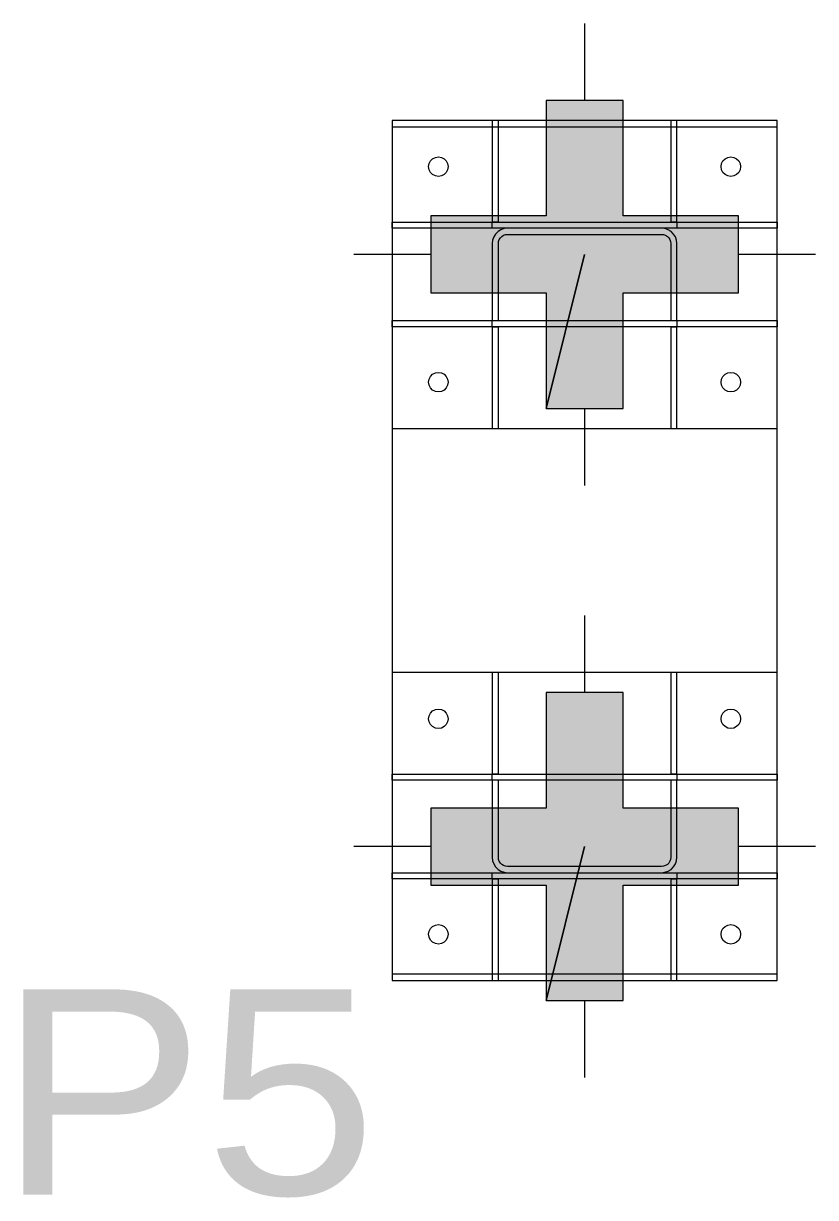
# Model space of a CAD drawing. Header units: inches. Extents: x -37 to 842, y -205 to 94.
# Drawn here: x 517.454 to 517.969, y 3.258 to 4.021 of the extents above; entities that cross this region are included whole.
import ezdxf
from ezdxf.enums import TextEntityAlignment as Align

# ---------------------------------------------------------------- set-up
doc = ezdxf.new("R2010")
doc.units = ezdxf.units.IN
doc.header["$MEASUREMENT"] = 0
for name, color, linetype, lineweight in [('E3D_CONEXIONES_GARAGEM_DOS_ONIBUS_AJOC', 131, 'Continuous', 0), ('E3D_PLACAS_GARAGEM_DOS_ONIBUS_AJOC', 181, 'Continuous', 0), ('PILAR_BETAO', 2, 'Continuous', 0), ('PILAR_REF', 92, 'Continuous', 0)]:
    doc.layers.add(name, color=color, linetype=linetype, lineweight=lineweight)
doc.styles.add('Arial', font='arial.ttf')

msp = doc.modelspace()

# ---------------------------------------------------------------- hatches: boundary and pattern name
at = {"layer": 'E3D_CONEXIONES_GARAGEM_DOS_ONIBUS_AJOC'}
for points in [[(517.81864, 3.87128), (517.79363, 3.77125), (517.84365, 3.77125), (517.84365, 3.84628), (517.91867, 3.84628), (517.91867, 3.89629), (517.84365, 3.89629), (517.84365, 3.97132), (517.79363, 3.97132), (517.79363, 3.89629), (517.71861, 3.89629), (517.71861, 3.84628), (517.79363, 3.84628), (517.79363, 3.77125)], [(517.81864, 3.48654), (517.79363, 3.38651), (517.84365, 3.38651), (517.84365, 3.46153), (517.91867, 3.46153), (517.91867, 3.51155), (517.84365, 3.51155), (517.84365, 3.58657), (517.79363, 3.58657), (517.79363, 3.51155), (517.71861, 3.51155), (517.71861, 3.46153), (517.79363, 3.46153), (517.79363, 3.38651)]]:
    msp.add_hatch(color=256, dxfattribs=at).paths.add_polyline_path(points)

# ---------------------------------------------------------------- linework, layer by layer
for p, q in [((517.81864, 4.02133), (517.81864, 3.97132)), ((517.71861, 3.87128), (517.66859, 3.87128)), ((517.96869, 3.87128), (517.91867, 3.87128)), ((517.81864, 3.77125), (517.81864, 3.72123)), ((517.81864, 3.63659), (517.81864, 3.58657)), ((517.71861, 3.48654), (517.66859, 3.48654)), ((517.96869, 3.48654), (517.91867, 3.48654)), ((517.81864, 3.38651), (517.81864, 3.33649))]:
    msp.add_line(p, q, dxfattribs=at)
for points in [[(517.81864, 3.87128), (517.79363, 3.77125), (517.84365, 3.77125), (517.84365, 3.84628), (517.91867, 3.84628), (517.91867, 3.89629), (517.84365, 3.89629), (517.84365, 3.97132), (517.79363, 3.97132), (517.79363, 3.89629), (517.71861, 3.89629), (517.71861, 3.84628), (517.79363, 3.84628), (517.79363, 3.77125)], [(517.81864, 3.48654), (517.79363, 3.38651), (517.84365, 3.38651), (517.84365, 3.46153), (517.91867, 3.46153), (517.91867, 3.51155), (517.84365, 3.51155), (517.84365, 3.58657), (517.79363, 3.58657), (517.79363, 3.51155), (517.71861, 3.51155), (517.71861, 3.46153), (517.79363, 3.46153), (517.79363, 3.38651)]]:
    msp.add_lwpolyline(points, close=True, dxfattribs=at)
at = {"layer": 'E3D_PLACAS_GARAGEM_DOS_ONIBUS_AJOC'}
for points in [[(517.6936, 3.95831), (517.6936, 3.75824), (517.94368, 3.75824), (517.94368, 3.95831), (517.6936, 3.95831)], [(517.76262, 3.89229), (517.76262, 3.95831), (517.75862, 3.95831), (517.75862, 3.89229), (517.76262, 3.89229)], [(517.87866, 3.89229), (517.87866, 3.95831), (517.87466, 3.95831), (517.87466, 3.89229), (517.87866, 3.89229)], [(517.72361, 3.92197), (517.72165, 3.92228), (517.71989, 3.92318), (517.71849, 3.92458), (517.71759, 3.92634), (517.71728, 3.9283), (517.71759, 3.93026), (517.71849, 3.93202), (517.71989, 3.93342), (517.72165, 3.93432), (517.72361, 3.93463), (517.72556, 3.93432), (517.72733, 3.93342), (517.72873, 3.93202), (517.72963, 3.93026), (517.72994, 3.9283), (517.72963, 3.92634), (517.72873, 3.92458), (517.72733, 3.92318), (517.72556, 3.92228), (517.72361, 3.92197)], [(517.91367, 3.92197), (517.91171, 3.92228), (517.90995, 3.92318), (517.90855, 3.92458), (517.90765, 3.92634), (517.90734, 3.9283), (517.90765, 3.93026), (517.90855, 3.93202), (517.90995, 3.93342), (517.91171, 3.93432), (517.91367, 3.93463), (517.91563, 3.93432), (517.91739, 3.93342), (517.91879, 3.93202), (517.91969, 3.93026), (517.92, 3.9283), (517.91969, 3.92634), (517.91879, 3.92458), (517.91739, 3.92318), (517.91563, 3.92228), (517.91367, 3.92197)], [(517.6936, 3.89229), (517.94368, 3.89229), (517.94368, 3.88829), (517.6936, 3.88829), (517.6936, 3.89229)], [(517.76262, 3.89229), (517.75862, 3.89229), (517.76262, 3.89229)], [(517.75862, 3.89229), (517.87866, 3.89229), (517.87866, 3.88829), (517.75862, 3.88829), (517.75862, 3.89229)], [(517.87866, 3.89229), (517.87466, 3.89229), (517.87866, 3.89229)], [(517.76262, 3.87828), (517.76277, 3.87962), (517.76322, 3.88089), (517.76393, 3.88203), (517.76488, 3.88298), (517.76602, 3.88369), (517.76729, 3.88414), (517.76862, 3.88429), (517.86866, 3.88429), (517.86999, 3.88414), (517.87126, 3.88369), (517.8724, 3.88298), (517.87335, 3.88203), (517.87406, 3.88089), (517.87451, 3.87962), (517.87466, 3.87828), (517.87466, 3.82827), (517.87866, 3.82827), (517.87866, 3.87828), (517.87841, 3.88051), (517.87767, 3.88262), (517.87648, 3.88452), (517.87489, 3.88611), (517.873, 3.8873), (517.87088, 3.88804), (517.86866, 3.88829), (517.76862, 3.88829), (517.7664, 3.88804), (517.76428, 3.8873), (517.76239, 3.88611), (517.7608, 3.88452), (517.75961, 3.88262), (517.75887, 3.88051), (517.75862, 3.87828), (517.75862, 3.82827), (517.76262, 3.82827), (517.76262, 3.87828)], [(517.6936, 3.82827), (517.94368, 3.82827), (517.94368, 3.82427), (517.6936, 3.82427), (517.6936, 3.82827)], [(517.75862, 3.82827), (517.87866, 3.82827), (517.87866, 3.82427), (517.75862, 3.82427), (517.75862, 3.82827)], [(517.75862, 3.82427), (517.76262, 3.82427), (517.75862, 3.82427)], [(517.75862, 3.82427), (517.75862, 3.75824), (517.76262, 3.75824), (517.76262, 3.82427), (517.75862, 3.82427)], [(517.87466, 3.82427), (517.87866, 3.82427), (517.87466, 3.82427)], [(517.87466, 3.82427), (517.87466, 3.75824), (517.87866, 3.75824), (517.87866, 3.82427), (517.87466, 3.82427)], [(517.72361, 3.78192), (517.72165, 3.78223), (517.71989, 3.78313), (517.71849, 3.78453), (517.71759, 3.7863), (517.71728, 3.78825), (517.71759, 3.79021), (517.71849, 3.79198), (517.71989, 3.79338), (517.72165, 3.79428), (517.72361, 3.79459), (517.72556, 3.79428), (517.72733, 3.79338), (517.72873, 3.79198), (517.72963, 3.79021), (517.72994, 3.78825), (517.72963, 3.7863), (517.72873, 3.78453), (517.72733, 3.78313), (517.72556, 3.78223), (517.72361, 3.78192)], [(517.91367, 3.78192), (517.91171, 3.78223), (517.90995, 3.78313), (517.90855, 3.78453), (517.90765, 3.7863), (517.90734, 3.78825), (517.90765, 3.79021), (517.90855, 3.79198), (517.90995, 3.79338), (517.91171, 3.79428), (517.91367, 3.79459), (517.91563, 3.79428), (517.91739, 3.79338), (517.91879, 3.79198), (517.91969, 3.79021), (517.92, 3.78825), (517.91969, 3.7863), (517.91879, 3.78453), (517.91739, 3.78313), (517.91563, 3.78223), (517.91367, 3.78192)], [(517.94368, 3.39951), (517.94368, 3.59958), (517.6936, 3.59958), (517.6936, 3.39951), (517.94368, 3.39951)], [(517.76262, 3.53356), (517.76262, 3.59958), (517.75862, 3.59958), (517.75862, 3.53356), (517.76262, 3.53356)], [(517.87866, 3.53356), (517.87866, 3.59958), (517.87466, 3.59958), (517.87466, 3.53356), (517.87866, 3.53356)], [(517.72361, 3.5759), (517.72556, 3.57559), (517.72733, 3.57469), (517.72873, 3.57329), (517.72963, 3.57153), (517.72994, 3.56957), (517.72963, 3.56761), (517.72873, 3.56585), (517.72733, 3.56445), (517.72556, 3.56355), (517.72361, 3.56324), (517.72165, 3.56355), (517.71989, 3.56445), (517.71849, 3.56585), (517.71759, 3.56761), (517.71728, 3.56957), (517.71759, 3.57153), (517.71849, 3.57329), (517.71989, 3.57469), (517.72165, 3.57559), (517.72361, 3.5759)], [(517.91367, 3.5759), (517.91563, 3.57559), (517.91739, 3.57469), (517.91879, 3.57329), (517.91969, 3.57153), (517.92, 3.56957), (517.91969, 3.56761), (517.91879, 3.56585), (517.91739, 3.56445), (517.91563, 3.56355), (517.91367, 3.56324), (517.91171, 3.56355), (517.90995, 3.56445), (517.90855, 3.56585), (517.90765, 3.56761), (517.90734, 3.56957), (517.90765, 3.57153), (517.90855, 3.57329), (517.90995, 3.57469), (517.91171, 3.57559), (517.91367, 3.5759)], [(517.94368, 3.52956), (517.6936, 3.52956), (517.6936, 3.53356), (517.94368, 3.53356), (517.94368, 3.52956)], [(517.76262, 3.53356), (517.75862, 3.53356), (517.76262, 3.53356)], [(517.87866, 3.52956), (517.75862, 3.52956), (517.75862, 3.53356), (517.87866, 3.53356), (517.87866, 3.52956)], [(517.87866, 3.53356), (517.87466, 3.53356), (517.87866, 3.53356)], [(517.87466, 3.47954), (517.87451, 3.4782), (517.87406, 3.47694), (517.87335, 3.4758), (517.8724, 3.47485), (517.87126, 3.47413), (517.86999, 3.47369), (517.86866, 3.47354), (517.76862, 3.47354), (517.76729, 3.47369), (517.76602, 3.47413), (517.76488, 3.47485), (517.76393, 3.4758), (517.76322, 3.47694), (517.76277, 3.4782), (517.76262, 3.47954), (517.76262, 3.52956), (517.75862, 3.52956), (517.75862, 3.47954), (517.75887, 3.47731), (517.75961, 3.4752), (517.7608, 3.4733), (517.76239, 3.47172), (517.76428, 3.47053), (517.7664, 3.46979), (517.76862, 3.46954), (517.86866, 3.46954), (517.87088, 3.46979), (517.873, 3.47053), (517.87489, 3.47172), (517.87648, 3.4733), (517.87767, 3.4752), (517.87841, 3.47731), (517.87866, 3.47954), (517.87866, 3.52956), (517.87466, 3.52956), (517.87466, 3.47954)], [(517.94368, 3.46553), (517.6936, 3.46553), (517.6936, 3.46954), (517.94368, 3.46954), (517.94368, 3.46553)], [(517.87866, 3.46553), (517.75862, 3.46553), (517.75862, 3.46954), (517.87866, 3.46954), (517.87866, 3.46553)], [(517.75862, 3.46553), (517.76262, 3.46553), (517.75862, 3.46553)], [(517.75862, 3.46553), (517.75862, 3.39951), (517.76262, 3.39951), (517.76262, 3.46553), (517.75862, 3.46553)], [(517.87466, 3.46553), (517.87866, 3.46553), (517.87466, 3.46553)], [(517.87466, 3.46553), (517.87466, 3.39951), (517.87866, 3.39951), (517.87866, 3.46553), (517.87466, 3.46553)], [(517.72361, 3.43585), (517.72556, 3.43555), (517.72733, 3.43465), (517.72873, 3.43324), (517.72963, 3.43148), (517.72994, 3.42952), (517.72963, 3.42757), (517.72873, 3.4258), (517.72733, 3.4244), (517.72556, 3.4235), (517.72361, 3.42319), (517.72165, 3.4235), (517.71989, 3.4244), (517.71849, 3.4258), (517.71759, 3.42757), (517.71728, 3.42952), (517.71759, 3.43148), (517.71849, 3.43324), (517.71989, 3.43465), (517.72165, 3.43555), (517.72361, 3.43585)], [(517.91367, 3.43585), (517.91563, 3.43555), (517.91739, 3.43465), (517.91879, 3.43324), (517.91969, 3.43148), (517.92, 3.42952), (517.91969, 3.42757), (517.91879, 3.4258), (517.91739, 3.4244), (517.91563, 3.4235), (517.91367, 3.42319), (517.91171, 3.4235), (517.90995, 3.4244), (517.90855, 3.4258), (517.90765, 3.42757), (517.90734, 3.42952), (517.90765, 3.43148), (517.90855, 3.43324), (517.90995, 3.43465), (517.91171, 3.43555), (517.91367, 3.43585)]]:
    msp.add_lwpolyline(points, close=True, dxfattribs=at)
at = {"layer": 'PILAR_BETAO'}
msp.add_lwpolyline([(517.6936, 3.40375), (517.94368, 3.40375), (517.94368, 3.95393), (517.6936, 3.95393), (517.6936, 3.40375)], close=True, dxfattribs=at)

# ---------------------------------------------------------------- texts
at = {"layer": 'PILAR_REF', "style": 'Arial', "width": 1.079749}
msp.add_text('P5', height=0.133378, dxfattribs=at).set_placement((517.43751, 3.26037), (517.68359, 3.26037), align=Align.FIT)

doc.saveas('drawing.dxf')
